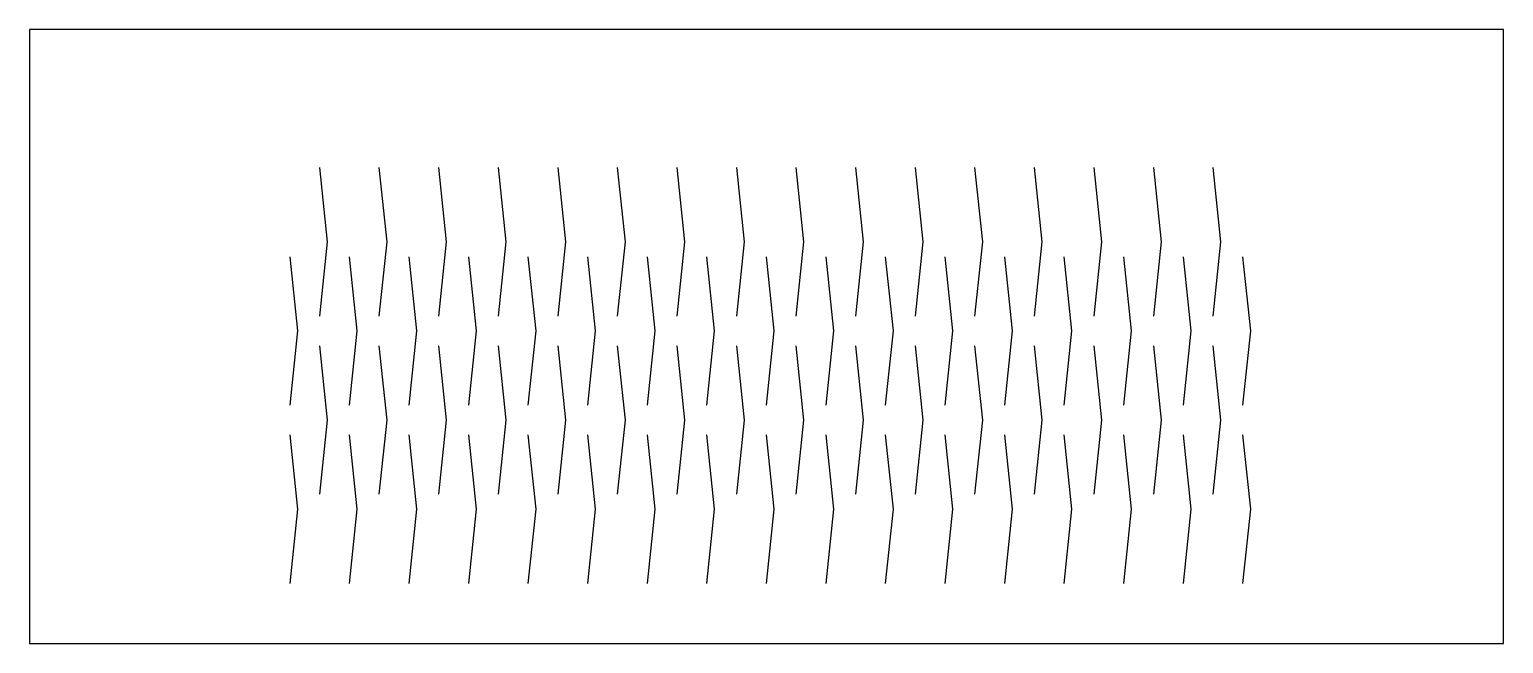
# Model space of a CAD drawing. Header units: millimetres. Extents: x 0 to 120, y 0 to 50.
import ezdxf

# ---------------------------------------------------------------- set-up
doc = ezdxf.new("R2010")
doc.units = ezdxf.units.MM
doc.layers.add('CUT', color=1, linetype='Continuous')

msp = doc.modelspace()

# ---------------------------------------------------------------- linework, layer by layer
at = {"layer": 'CUT'}
msp.add_lwpolyline([(120, 0), (120, 50), (0, 50), (0, 0), (120, 0)], close=True, dxfattribs=at)
for points in [[(23.64, 26.65), (24.27, 32.7), (23.64, 38.75)], [(28.48, 26.65), (29.11, 32.7), (28.48, 38.75)], [(33.33, 26.65), (33.96, 32.7), (33.33, 38.75)], [(38.18, 26.65), (38.81, 32.7), (38.18, 38.75)], [(43.03, 26.65), (43.66, 32.7), (43.03, 38.75)], [(47.88, 26.65), (48.51, 32.7), (47.88, 38.75)], [(52.73, 26.65), (53.36, 32.7), (52.73, 38.75)], [(57.58, 26.65), (58.21, 32.7), (57.58, 38.75)], [(62.42, 26.65), (63.05, 32.7), (62.42, 38.75)], [(67.27, 26.65), (67.9, 32.7), (67.27, 38.75)], [(72.12, 26.65), (72.75, 32.7), (72.12, 38.75)], [(76.97, 26.65), (77.6, 32.7), (76.97, 38.75)], [(81.82, 26.65), (82.45, 32.7), (81.82, 38.75)], [(86.67, 26.65), (87.3, 32.7), (86.67, 38.75)], [(91.52, 26.65), (92.15, 32.7), (91.52, 38.75)], [(96.36, 26.65), (96.99, 32.7), (96.36, 38.75)], [(21.21, 19.4), (21.84, 25.45), (21.21, 31.5)], [(26.06, 19.4), (26.69, 25.45), (26.06, 31.5)], [(30.91, 19.4), (31.54, 25.45), (30.91, 31.5)], [(35.76, 19.4), (36.39, 25.45), (35.76, 31.5)], [(40.61, 19.4), (41.24, 25.45), (40.61, 31.5)], [(45.45, 19.4), (46.08, 25.45), (45.45, 31.5)], [(50.3, 19.4), (50.93, 25.45), (50.3, 31.5)], [(55.15, 19.4), (55.78, 25.45), (55.15, 31.5)], [(60, 19.4), (60.63, 25.45), (60, 31.5)], [(64.85, 19.4), (65.48, 25.45), (64.85, 31.5)], [(69.7, 19.4), (70.33, 25.45), (69.7, 31.5)], [(74.55, 19.4), (75.18, 25.45), (74.55, 31.5)], [(79.39, 19.4), (80.02, 25.45), (79.39, 31.5)], [(84.24, 19.4), (84.87, 25.45), (84.24, 31.5)], [(89.09, 19.4), (89.72, 25.45), (89.09, 31.5)], [(93.94, 19.4), (94.57, 25.45), (93.94, 31.5)], [(98.79, 19.4), (99.42, 25.45), (98.79, 31.5)], [(23.64, 12.15), (24.27, 18.2), (23.64, 24.25)], [(28.48, 12.15), (29.11, 18.2), (28.48, 24.25)], [(33.33, 12.15), (33.96, 18.2), (33.33, 24.25)], [(38.18, 12.15), (38.81, 18.2), (38.18, 24.25)], [(43.03, 12.15), (43.66, 18.2), (43.03, 24.25)], [(47.88, 12.15), (48.51, 18.2), (47.88, 24.25)], [(52.73, 12.15), (53.36, 18.2), (52.73, 24.25)], [(57.58, 12.15), (58.21, 18.2), (57.58, 24.25)], [(62.42, 12.15), (63.05, 18.2), (62.42, 24.25)], [(67.27, 12.15), (67.9, 18.2), (67.27, 24.25)], [(72.12, 12.15), (72.75, 18.2), (72.12, 24.25)], [(76.97, 12.15), (77.6, 18.2), (76.97, 24.25)], [(81.82, 12.15), (82.45, 18.2), (81.82, 24.25)], [(86.67, 12.15), (87.3, 18.2), (86.67, 24.25)], [(91.52, 12.15), (92.15, 18.2), (91.52, 24.25)], [(96.36, 12.15), (96.99, 18.2), (96.36, 24.25)], [(21.21, 4.9), (21.84, 10.95), (21.21, 17)], [(26.06, 4.9), (26.69, 10.95), (26.06, 17)], [(30.91, 4.9), (31.54, 10.95), (30.91, 17)], [(35.76, 4.9), (36.39, 10.95), (35.76, 17)], [(40.61, 4.9), (41.24, 10.95), (40.61, 17)], [(45.45, 4.9), (46.08, 10.95), (45.45, 17)], [(50.3, 4.9), (50.93, 10.95), (50.3, 17)], [(55.15, 4.9), (55.78, 10.95), (55.15, 17)], [(60, 4.9), (60.63, 10.95), (60, 17)], [(64.85, 4.9), (65.48, 10.95), (64.85, 17)], [(69.7, 4.9), (70.33, 10.95), (69.7, 17)], [(74.55, 4.9), (75.18, 10.95), (74.55, 17)], [(79.39, 4.9), (80.02, 10.95), (79.39, 17)], [(84.24, 4.9), (84.87, 10.95), (84.24, 17)], [(89.09, 4.9), (89.72, 10.95), (89.09, 17)], [(93.94, 4.9), (94.57, 10.95), (93.94, 17)], [(98.79, 4.9), (99.42, 10.95), (98.79, 17)]]:
    msp.add_lwpolyline(points, dxfattribs=at)

doc.saveas('drawing.dxf')
